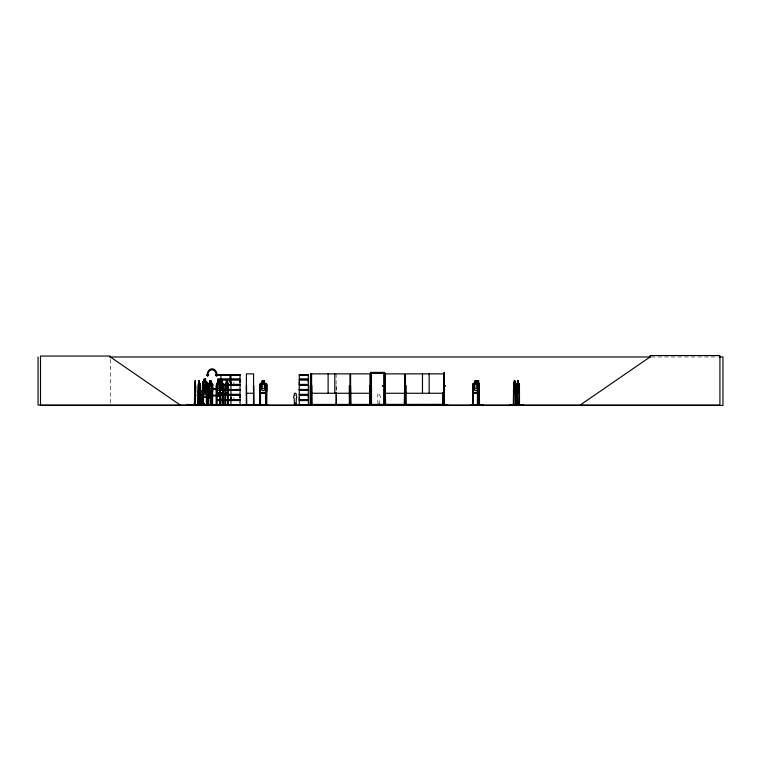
<?xml version="1.0" encoding="UTF-8"?>
<svg xmlns="http://www.w3.org/2000/svg" width="761" height="761" viewBox="0 0 761 761"><rect width="100%" height="100%" fill="white"/><g stroke="black" fill="none" stroke-linecap="round" stroke-linejoin="round"><path stroke-width="0.57" stroke-dasharray="3.81 2.85" d="M379.653 404.31L379.986 398.079A1.617 1.617 0 0 0 379.653 395.539C381.118 392.353 376.562 392.353 378.036 395.539A1.617 1.617 0 0 0 377.694 398.079L377.979 403.273M651.235 356.966L718.251 356.966M336.124 385.656L336.381 391.487M378.483 403.244L379.225 403.244M336.124 373.87L336.124 392.124M233.931 382.174L233.931 384.4M233.931 397.432L233.931 399.658M110.364 359.306L110.364 403.872"/><path stroke-width="1.14" d="M230.954 399.658L230.954 395.197L240.029 395.197L240.019 399.658L230.954 399.658L230.964 397.432M230.954 384.4L230.954 379.948L240.029 379.948L240.019 384.4L230.954 384.4L230.964 382.174M240.019 397.432L240.019 395.197M240.019 382.174L240.019 379.948M299.273 399.658L299.273 395.197L308.348 395.197L308.338 399.658L299.273 399.658L299.282 397.432M299.273 384.4L299.273 379.948L308.348 379.948L308.338 384.4L299.273 384.4L299.282 382.174M308.338 397.432L308.338 395.197M308.338 382.174L308.338 379.948M299.244 405.033L315.102 404.643L306.721 405.033M332.614 404.681L339.891 404.652M447.63 404.671L438.022 405.042M444.272 385.846L443.625 385.656L443.587 405.042M444.329 385.694L444.272 386.246L444.272 385.561M445.175 386.265L445.28 385.684M203.063 397.099L202.835 404.11L203.187 397.099L206.65 397.137M195.444 395.054L195.491 389.413L195.263 391.782C194.902 383.325 194.826 401.009 195.273 392.847L195.311 395.825M194.692 388.662L194.864 386.274M195.634 390.602L195.453 392.971L194.692 392.971M190.792 405.033L231.81 405.033M198.916 383.354L198.241 384.238L198.155 405.042L197.955 404.338M202.873 402.55C202.787 402.95 202.873 402.35 203.33 403.026M202.407 402.769L202.559 402.845M202.312 402.483L203.377 402.617L202.512 402.921M202.54 402.778L203.016 402.483L202.892 402.988M242.93 404.671L257.323 404.681M195.311 405.042L195.006 384.229L195.396 398.288M195.463 388.681L195.311 395.026M198.298 390.602L198.488 392.971L199.943 392.971L200.057 390.593M199.943 392.971L200.153 390.602M479.059 392.971L479.259 390.593L479.135 392.971L473.304 392.971L472.676 390.602M194.455 405.033L194.673 385.656M194.54 404.985L194.768 383.354M195.539 395.901L195.235 383.354M195.71 395.016L195.615 395.901L194.787 395.901M515.606 392.876L515.996 390.583M515.606 392.961L515.968 390.574M518.831 392.971L519.116 384.191L518.859 383.43L516.852 383.43M230.925 404.862L230.964 400.552L240.029 400.552L240.029 404.852L186.521 404.871M216.419 390.602L216.942 392.971L222.963 392.971L223.239 390.602M222.963 392.971L223.315 390.602M228.091 392.895L228.538 390.602L228.11 392.971M509.946 405.014L522.788 404.995M510.07 404.966L522.75 405.042M513.304 404.985L513.704 383.335L513.428 384.191M516.719 405.014L516.767 404.338M516.852 404.928L516.862 385.656M199.82 388.681L199.515 390.593L198.935 390.593L198.916 380.966M223.277 404.985L222.868 383.43M517.509 383.354L516.595 384.238L516.909 392.971L518.393 383.354L518.384 380.966L517.432 380.966L517.461 390.593L518.279 390.593L518.707 388.681L518.308 380.966M516.776 392.457L518.412 383.354M211.216 395.825L211.939 395.026L210.93 392.305L211.872 389.461L210.626 391.782L209.446 389.423L210.34 392.296L209.418 395.035L211.216 395.026M208.571 405.004L208.447 388.652L208.942 386.274L212.329 386.274L212.776 388.652L212.262 386.274M208.495 388.662L208.971 386.36M212.709 390.602L212.119 392.895L208.79 392.895M212.148 392.971L212.661 390.593M350.555 404.947L350.602 373.87L369.998 373.87L370.093 404.995M385.199 404.681L385.247 373.87L404.643 373.87L404.719 404.671M202.654 388.757L203.12 391.135L206.564 391.135L206.982 382.355L206.469 381.508M206.545 391.135L207.049 388.766M198.402 405.042L198.497 383.354M477.632 383.354L477.356 405.042M212.091 404.985L212.195 385.656M222.764 388.681L222.26 390.593L221.308 390.593L220.338 383.43M212.376 395.121L212.376 395.929M264.457 383.354L265.97 383.354L266.778 384.191L266.778 390.602L265.97 392.971L260.585 392.971L259.882 390.602L259.958 384.238L260.633 383.354L262.193 383.354L262.174 380.966L264.486 380.966L264.409 383.43L265.551 384.229L265.551 388.681L264.409 390.593L262.269 390.593L261.118 388.681L261.118 384.229L262.269 383.43L262.193 380.966M211.948 405.042L211.939 390.574L211.216 388.662L211.216 384.229L209.865 384.229L209.151 395.026L209.874 395.825M211.206 405.042L211.216 390.574L211.939 388.681L211.263 380.966L209.751 380.966L209.798 383.43M482.95 404.643L471.04 404.947M220.243 405.042L220.509 383.354M220.252 384.2L220.576 383.354M225.513 384.238L225.798 383.354M260.747 405.042L258.616 404.995L267.777 404.681M260.386 404.995L260.395 385.656M478.013 383.43L478.013 390.593L478.621 390.593L478.935 388.681L478.621 383.43M310.726 404.995L310.602 373.87M311.04 404.947L311.144 373.87L349.936 373.87L349.984 405.042M405.385 404.671L403.225 404.643M212.252 395.901L212.709 384.191L212.195 383.354L211.197 383.354M514.284 380.947L513.894 405.033M208.4 405.042L208.305 384.2L208.771 383.354L209.817 383.354M208.371 384.2L208.828 383.354M202.122 403.463L202.702 405.042L202.654 382.364L203.054 381.508L206.535 381.508M202.654 382.364L203.12 381.508M202.74 388.443L203.216 387.596L206.669 387.596L207.201 388.433L206.621 397.213L203.139 397.213L202.683 394.845L203.197 397.213M216.961 383.354L216.466 405.042M186.768 405.033L186.959 404.871M188.433 405.023L188.718 404.471M204.329 404.728L204.329 403.463L202.569 403.463M220.795 384.229L221.27 380.966M227.482 381.042L226.455 381.042L226.017 384.229L226.531 390.593L227.482 390.593L227.996 388.681L227.996 384.229L227.444 380.966L226.426 380.966M205.537 379.206L204.1 379.206L204.167 381.594L203.434 382.383L203.434 386.835L204.167 388.747L205.537 388.747L206.269 386.835L206.269 382.383L205.537 381.594M204.271 387.672L203.529 388.471L203.529 392.923L204.271 394.835L205.66 394.835L206.402 392.923L206.402 388.471L205.66 387.672L205.708 385.209L204.167 385.209M218.017 383.43L217.275 384.229L217.275 388.681L218.017 390.593L219.406 390.593L220.148 388.681L220.148 384.229L219.406 383.43L219.339 381.042L217.96 381.042M293.736 405.042C294.811 405.461 293.813 403.901 294.222 404.662M293.889 404.919L294.497 404.833M296.324 405.033L296.438 403.986L296.248 404.662M378.303 405.023L377.323 405.033L379.929 405.033M377.779 405.023L378.112 404.833M380.091 404.928L379.615 404.928M380.062 404.833L379.644 405.023M186.388 405.033L186.502 404.471L195.938 404.728M580.205 405.042L650.065 356.966L650.065 355.549L719.916 355.549L719.916 405.042L38.05 405.042L38.05 356.966M211.834 395.035L210.645 392.847L209.893 395.016L209.874 390.574L209.142 388.681L209.865 381.042M296 405.042L296.647 405.023L293.87 404.928M299.244 389.603L308.348 389.784M109.47 356.966L650.427 356.966M719.383 356.966L722.95 356.966L722.95 405.451L40.504 405.451L40.504 356.053L110.364 356.053L110.364 356.966L180.214 405.042M371.53 373.442L383.687 373.442M443.558 373.47L444.281 373.47M444.281 373.87L405.489 373.87L405.413 405.042M217.675 374.574L240.029 374.574M299.263 374.574L308.348 374.574M217.675 374.745L240.029 374.754L240.019 379.054L230.954 379.054L230.954 374.754M217.694 375.021L230.573 375.021M230.964 375.021L240.019 375.021M299.282 375.021L308.338 375.021M217.684 379.054L230.573 379.054M217.617 379.359L230.593 379.359M230.887 379.359L240.086 379.359M299.206 379.359L308.405 379.359M217.617 379.634L230.593 379.634M230.887 379.634L240.086 379.634M299.206 379.634L308.405 379.634M217.684 379.948L230.573 379.948M199.534 380.966L198.84 380.966L198.859 383.43M216.847 405.042L216.847 404.338L216.143 404.338L216.191 405.042L216.2 385.656L216.809 385.656L216.723 405.042L216.419 384.2L216.895 383.354L217.969 383.354L217.903 380.966L219.453 380.966M477.994 380.966L478.717 380.966L478.688 405.042M198.859 381.042L199.515 381.042M209.798 381.042L211.216 381.042M221.232 381.042L222.26 381.042L222.764 384.229L222.697 405.042L222.669 404.338M262.25 381.042L264.409 381.042M474.874 381.042L476.928 381.042M478.013 381.042L478.698 381.042M517.461 381.042L518.355 381.042M222.088 381.442L221.48 381.442L221.48 382.241L222.088 382.241M227.311 381.442L226.702 381.442L226.702 382.241L227.311 382.241M514.379 381.423L514.893 381.423M514.379 382.222L514.893 382.222M206.982 382.355L207.002 405.042M199.458 383.354L200.133 384.229L200.057 405.042M219.396 383.354L221.27 383.354M222.222 383.354L222.954 383.354M226.493 383.354L225.732 383.354L225.437 384.238L225.475 405.042M227.444 383.354L228.176 383.354M474.835 383.354L473.332 383.354L472.638 384.2L472.676 405.042M476.966 383.354L478.403 383.354L479.164 384.191M478.621 383.354L479.335 384.229L479.354 405.042M513.608 383.335L514.284 383.335M515.064 383.335L515.996 384.172L515.616 383.335M518.308 383.354L519.221 384.229L519.192 405.042L519.154 404.338M194.702 383.43L195.52 383.43M198.431 383.43L199.924 383.43M208.79 383.43L212.176 383.43M216.914 383.43L222.935 383.43M225.741 383.43L228.157 383.43M265.931 383.43L260.642 383.43L259.958 384.238L259.815 405.042L259.767 385.656L260.471 385.656L260.538 405.042M473.361 383.43L479.126 383.43M513.637 383.411L515.682 383.411M195.558 384.191L195.453 405.042M212.138 383.354L212.709 384.191M223.239 384.191L222.878 383.354M266.778 384.191L266.683 405.042M516.643 384.2L516.614 405.042M519.249 384.191L518.821 383.354M478.013 384.229L478.621 384.229M222.222 384.4L225.437 384.4M227.701 384.4L230.573 384.4M202.654 384.609L207.068 384.609M222.183 384.714L225.437 384.714M227.729 384.714L230.593 384.714M230.887 384.714L240.086 384.714M299.206 384.714L308.405 384.714M222.183 384.99L225.437 384.99M227.729 384.99L230.593 384.99M230.887 384.99L240.086 384.99M299.206 384.99L308.405 384.99M222.222 385.304L225.437 385.304M227.701 385.304L230.573 385.304M195.548 385.656L195.196 405.042M198.383 385.656L198.05 405.042M205.413 385.684L204.519 385.684L204.519 386.483L205.413 386.483M207.021 385.656L206.412 385.656L206.412 387.929M211.996 385.656L212.595 385.656M222.697 385.656L223.201 385.656M228.433 385.656L227.919 385.656L227.891 405.042M246.402 385.656L246.64 405.042M253.48 385.656L253.813 405.042M265.903 405.042L265.979 385.656L266.673 385.656M311.144 385.656L311.801 385.656L311.896 405.042M349.936 385.656L349.28 385.656L349.356 405.042M350.602 385.656L350.888 405.042M369.998 385.656L369.703 405.042L369.627 404.338M385.247 385.656L385.618 405.042M404.643 385.656L404.281 405.042M405.489 385.656L406.146 385.656L406.222 405.042M472.638 385.656L473.332 385.656M477.413 385.656L477.604 405.042L477.661 392.495M479.097 385.656L479.563 405.042M194.787 386.274L195.615 386.274M204.167 386.835L205.537 386.835L205.537 382.383L204.167 382.383L204.214 387.672M195.006 388.681L195.472 390.574M209.865 388.681L211.216 388.662M212.871 388.738L216.21 388.738M478.013 388.681L478.621 388.681M212.871 389.394L216.21 389.394M222.231 389.48L225.437 389.48M230.573 389.48L227.691 389.48L230.583 389.603M299.282 389.48L308.338 389.48L308.348 385.304L299.273 385.304L299.273 389.594L308.348 389.594M222.222 389.603L225.437 389.603M240.029 389.603L230.868 389.718L240.029 389.832M222.222 389.832L225.437 389.822M227.691 389.822L230.583 389.784M222.222 389.984L225.437 390.012M227.701 390.012L230.583 390.012M222.231 390.269L225.617 390.269M227.691 390.269L230.573 390.269M230.964 390.269L240.019 390.269M299.282 390.269L308.338 390.269M194.588 390.602L194.768 392.971M208.305 390.602L208.818 392.971L212.214 392.971M209.865 390.593L211.216 390.574M220.176 390.602L220.566 392.971M225.408 390.602L225.789 392.971M476.9 390.593L474.874 390.593L473.789 388.681L473.789 384.229L474.874 383.43L474.835 380.966L477.004 380.966L477.004 383.354M513.352 390.583L513.694 392.961M519.173 390.602L518.878 392.971L516.814 392.971M194.778 392.895L195.52 392.895M198.431 392.895L199.924 392.895M216.914 392.895L222.935 392.895M225.741 392.895L228.157 392.895M260.642 392.895L265.931 392.895M479.126 392.895L473.361 392.895L472.743 390.593M513.637 392.876L515.682 392.876M516.852 392.895L518.926 392.895M225.722 392.971L228.186 392.971M513.599 392.961L515.701 392.961M246.402 393.266L253.603 393.266M311.144 393.266L349.936 393.266M350.602 393.266L369.998 393.266M385.247 393.266L404.643 393.266M405.489 393.266L444.281 393.266M217.684 394.303L219.948 394.303M221.051 394.303L230.573 394.303M217.617 394.617L219.919 394.617M220.994 394.617L230.593 394.617M230.887 394.617L240.086 394.617M299.206 394.617L308.405 394.617M202.835 390.954A2.426 1.474 -90 0 0 200.923 391.573A2.426 1.474 -90 0 0 201.056 394.769L201.17 394.769A2.426 1.474 -90 0 1 201.047 391.573A2.426 1.474 -90 0 1 202.949 390.954M217.617 394.892L219.919 394.892M220.994 394.892L230.593 394.892M230.887 394.892L240.086 394.892M299.206 394.892L308.405 394.892M211.758 395.273L219.948 395.197M221.051 395.197L230.573 395.197M208.952 395.901L208.428 395.026L208.894 395.901L218.331 395.853M210.978 397.813L210.112 397.813L210.112 397.014L210.978 397.014L211.025 405.042L210.902 397.337M209.827 395.901L209.827 398.288L211.33 398.288M217.684 399.658L219.948 399.658M221.051 399.658L230.573 399.658M217.617 399.963L219.919 399.963M220.994 399.963L230.593 399.963M230.887 399.963L240.086 399.963M299.206 399.963L308.405 399.963M217.617 400.238L219.919 400.238M220.994 400.238L230.593 400.238M230.887 400.238L240.086 400.238M299.206 400.238L308.405 400.238M217.684 400.552L219.948 400.552M221.051 400.552L230.573 400.552M202.749 402.35L203.558 402.35L203.558 404.471M202.293 403.463L200.533 403.463L200.533 404.728M193.237 404.272L194.845 404.272M513.333 404.319L513.922 404.319M515.692 404.319L516.272 404.319M197.917 404.338L198.44 404.338M199.591 404.338L200.114 404.338M206.364 404.338L207.087 404.338M208.029 404.338L208.742 404.338M211.948 404.338L212.661 404.338M219.872 404.338L220.89 404.338M222.64 404.338L223.268 404.338M225.094 404.338L225.732 404.338M227.862 404.338L228.49 404.338M246.345 404.338L246.792 405.042M253.917 404.338L253.423 405.042M259.691 404.338L260.538 404.338M265.903 404.338L266.75 404.338M472.562 404.338L473.409 404.338L473.409 405.042M477.356 404.338L477.879 404.338M478.431 404.338L479.592 404.338M516.567 404.338L517.128 405.042L517.1 392.495M518.926 404.338L519.497 405.042L519.459 385.656L518.954 405.042M294.621 404.529L295.696 404.529M378.227 404.529L379.301 404.529M398.878 404.643L396.272 405.042M400.353 404.643L402.921 404.643M414.659 404.643L417.066 404.643M419.549 404.643L417.456 405.042M419.796 404.643L422.203 405.042M428.329 404.643L428.881 405.042M432.305 404.643L434.721 405.042M435.225 404.643L437.794 404.643M240.019 404.728L186.683 405.004M258.664 404.681L260.7 404.681M293.889 404.662L296.381 404.662M299.282 404.728L315.102 404.671M510.079 404.662L522.769 404.681M216.609 395.216L218.464 395.929M216.543 395.273L218.502 396.005M296.314 404.919L296.267 403.986M444.443 404.985L444.196 372.405L444.51 405.042L444.357 404.338L309.984 404.443L309.984 405.042M350.136 404.995L350.012 404.338M382.983 385.646C381.071 385.551 383.829 387.121 382.783 385.561M220.357 383.354L220.89 384.229M228.1 383.354L228.528 405.042L228.252 404.338M212.566 395.273L211.805 395.121L211.796 405.042M479.05 383.354L479.107 405.042M199.858 383.354L200.057 384.229M513.808 388.662L514.236 390.574L515.035 390.574L515.035 381.023M195.463 384.229L195.311 380.966L194.921 383.43M514.065 383.335L515.701 392.362M225.075 404.652L225.161 385.656L225.665 385.656L225.703 405.042M219.853 404.652L219.939 385.656L220.443 385.656L220.376 405.042M220.29 390.593L220.595 392.895M194.873 395.825L194.768 395.026L194.873 395.901M195.006 390.593L194.987 380.966M477.632 392.971L477.451 390.593L477.556 392.971M195.539 386.274L195.71 388.662M201.056 394.769L201.475 404.11M516.015 404.319L516.129 405.033L515.749 385.637L515.72 405.033M515.92 384.172L515.977 405.042M515.111 383.411L515.064 380.947L514.208 380.947L514.236 383.411M513.627 385.637L513.656 405.033M513.532 404.319L513.599 405.033M479.43 404.338L479.459 405.042M479.011 404.338L478.992 405.042M478.498 392.495L478.536 405.042M478.07 380.966L478.013 392.971M477.832 392.495L477.851 405.042M476.966 380.966L476.928 383.43M473.228 385.656L473.294 405.042M473.133 404.338L473.142 405.042M472.743 384.238L472.838 405.042M444.12 373.87L444.129 405.042M443.996 405.042L443.872 404.338L443.701 405.042M443.416 404.338L443.454 405.042L443.378 392.657M443.13 392.657L443.121 405.042M443.016 392.657L443.016 405.042M442.759 392.657L442.769 405.042M442.721 404.338L442.721 405.042M442.531 404.443L442.588 405.042M442.008 404.443L442.065 405.042M431.82 405.042L429.556 405.042M429.137 373.87L429.137 393.266M427.92 405.042L424.153 405.042M422.479 373.87L422.479 393.266M414.174 405.042L411.91 405.042M411.549 405.042L409.846 405.042M408.248 405.042L405.86 405.042M406.07 404.338L406.07 405.042M405.565 404.338L405.565 405.042M399.839 405.042L399.354 405.042M384.638 405.042L384.724 372.405L370.502 372.405L370.502 405.042M384.533 405.042L384.533 372.586L370.683 372.586L370.683 405.042M383.925 404.443L383.925 405.042M369.96 404.338L369.96 405.042M350.964 404.338L350.973 405.042M350.64 404.338L350.64 405.042M349.204 404.338L349.204 405.042M336.381 392.657L336.372 405.042M336.124 392.657L336.124 405.042M336.048 404.338L336.048 405.042M334.792 373.87L334.792 393.266M328.124 373.87L328.124 393.266M312.429 404.443L312.429 405.042M311.725 404.338L311.677 405.042L311.591 373.87M311.344 385.656L311.344 405.042L311.22 404.338M310.849 405.042L310.849 385.656L310.222 385.656L310.231 405.042L310.146 404.338M310.478 373.87L310.488 405.042M308.348 404.852L308.338 400.552L299.273 400.552L299.273 404.852M295.61 404.662L295.61 403.244L294.868 403.244L294.868 404.662M266.607 385.656L266.512 405.042M266.141 404.338L266.141 405.042L266.046 385.656M264.381 381.042L264.381 383.43M253.727 385.656L253.717 405.042M253.47 405.042L253.603 373.87L246.402 373.87L246.345 405.042M246.526 385.656L246.545 405.042M229.974 374.754L229.965 379.054M228.205 385.656L228.119 405.042M227.52 380.966L227.482 383.43M226.493 380.966L226.455 383.43M225.389 385.656L225.37 405.042M223.03 404.338L223.03 405.042M222.973 385.656L222.897 405.042M222.26 383.43L222.288 380.966L221.204 380.966L221.232 383.43M220.899 374.754L220.909 379.054M220.833 392.495L220.814 405.042M220.68 404.338L220.68 405.042M220.633 392.495L220.471 405.042M220.129 404.338L220.11 405.042M219.396 380.966L219.406 383.43M217.969 380.966L217.96 383.43M212.642 384.191L212.585 405.042M212.395 394.778L212.443 405.042M212.309 404.338L212.271 405.042M211.491 395.13L211.548 405.042M211.339 395.13L211.368 405.042M209.931 395.825L209.884 398.288M208.723 405.042L208.685 385.656L208.086 385.656L208.067 405.042M208.238 404.338L208.238 405.042M206.868 404.338L206.868 405.042M206.821 385.656L206.716 405.042M206.612 385.656L206.564 405.042M206.412 397.061L206.374 405.042M205.584 381.508L205.584 379.121L204.053 379.121L204.1 381.594M205.518 379.121L205.47 381.594M204.157 403.463L204.157 404.471L200.704 404.471L200.704 403.463M203.425 402.35L203.425 404.471M203.044 404.338L203.044 405.042M202.978 405.042L202.997 385.656L202.388 385.656L202.378 405.042L202.54 404.338M202.797 385.656L202.845 405.042M199.886 385.656L199.867 405.042L199.458 380.966M199.639 392.495L199.601 405.042M195.615 404.338L195.615 405.042M195.235 380.966L195.225 383.43M194.664 384.2L194.683 405.042M194.302 404.338L194.264 405.042M229.965 379.948L229.965 382.174L229.974 379.948M444.671 385.665L444.671 386.36L444.681 385.665M296.381 398.079L296.039 404.31L294.421 404.31L294.088 398.079A1.617 1.617 0 0 1 294.421 395.539C292.956 392.353 297.513 392.353 296.039 395.539A1.617 1.617 0 0 1 296.371 398.079M208.733 374.916L207.553 376.324L206.374 374.916L207.182 374.916A6.107 4.908 -90 0 1 212.091 368.8A6.107 4.908 -90 0 1 216.999 374.916L217.808 374.916L216.552 376.324L215.296 374.916L216.105 374.916A5.099 4.1 -90 0 0 212.015 369.808A5.099 4.1 -90 0 0 207.915 374.916L208.733 374.916M383.763 373.356L371.454 373.356L371.53 405.042L383.658 404.947L383.763 373.356M308.348 374.754L299.263 374.735L299.282 379.054L308.348 379.054L308.348 374.754M205.289 379.606L204.414 379.606L204.414 380.395L205.289 380.395L205.289 379.606M210.978 381.442L210.103 381.442L210.103 382.241L210.978 382.241L210.978 381.442M219.158 381.442L218.264 381.442L218.264 382.241L219.158 382.241L219.158 381.442M264.029 381.442L262.65 381.442L262.65 382.241L264.029 382.241L264.029 381.442M476.538 381.442L475.235 381.442L475.235 382.241L476.538 382.241L476.538 381.442M478.507 381.442L478.127 382.241L478.507 381.442M518.127 381.442L517.613 382.241L518.127 381.442M199.515 384.229L198.935 384.229L198.935 388.681L199.515 388.681L199.515 384.229M219.406 384.229L218.017 384.229L218.017 388.681L219.406 388.681L219.406 384.229M222.26 384.229L221.308 384.229L221.308 388.681L222.26 388.681L222.26 384.229M227.482 384.229L226.531 384.229L226.531 388.681L227.482 388.681L227.482 384.229M264.409 384.229L262.269 384.229L262.269 388.681L264.409 388.681L264.409 384.229M476.9 384.229L474.874 384.229L474.874 388.681L476.9 388.681L476.9 384.229M515.035 384.21L514.236 384.21L514.236 388.662L515.035 388.662L515.035 384.21M518.279 384.229L517.461 384.229L517.461 388.681L518.279 388.681L518.279 384.229M240.029 385.304L230.954 385.304L230.954 389.594L240.019 389.48L240.029 385.304M205.66 388.471L204.271 388.471L204.271 392.923L205.66 392.923L205.66 388.471M240.029 389.993L230.944 389.984L230.964 394.303L240.029 394.303L240.029 390.012M308.348 389.984L299.263 389.984L299.282 394.303L308.348 394.303L308.348 390.012"/></g></svg>
